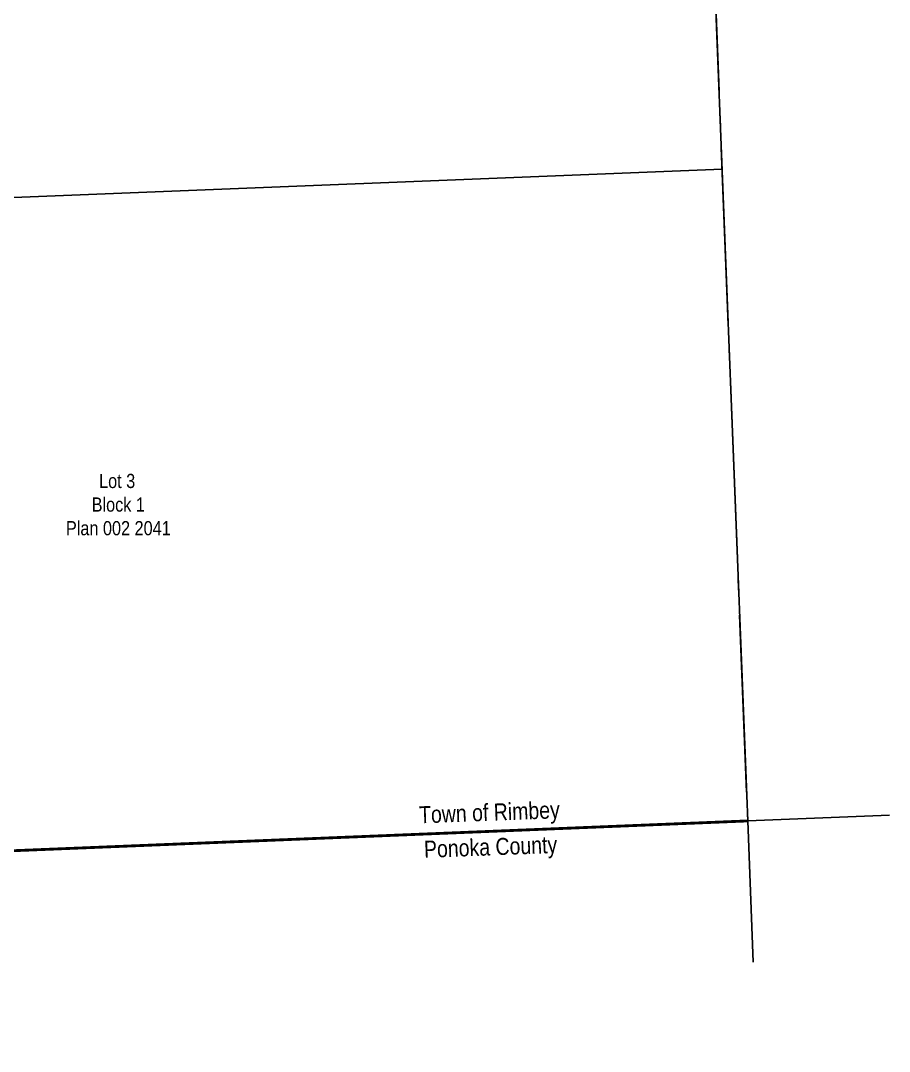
# Model space of a CAD drawing. Extents: x 675519 to 688669, y 5804595 to 5836613.
# Drawn here: x 686994 to 687607, y 5834010 to 5834738 of the extents above; entities that cross this region are included whole.
import ezdxf

# ---------------------------------------------------------------- set-up
doc = ezdxf.new("R2010")
doc.units = 0
doc.header["$LTSCALE"] = 5
doc.linetypes.add('BORDER2', pattern=[22.225, 6.35, -3.175, 6.35, -3.175, 0, -3.175])
doc.linetypes.add('foc-QUARTERLINE', pattern=[33, 25, -3, 2, -3])
doc.layers.add('AS-COUNTY', color=7, linetype='BORDER2', lineweight=60, true_color=0xcc33ff)
for name, color, linetype in [('AS-POWER', 104, 'foc-POWER'), ('L-33', 7, 'Continuous'), ('L-SEC', 7, 'Continuous'), ('L-SECQ', 8, 'foc-QUARTERLINE'), ('L-TITLEDB', 4, 'Continuous'), ('L-TITLEDB-T', 4, 'Continuous')]:
    doc.layers.add(name, color=color, linetype=linetype)
doc.styles.add('240', font='ARIALN.TTF', dxfattribs={"height": 30})
doc.styles.add('80L', font='ARIALN.TTF', dxfattribs={"height": 10})
doc.styles.add('foc-LtypeFont', font='ARIALN.TTF', dxfattribs={"height": 7.35})
doc.linetypes.add('foc-POWER', pattern='A,6,-1,["P",foc-LtypeFont,S=0.2,R=0,X=-0.625,Y=-0.75],-1.24,4', length=12.24)
doc.linetypes.add('foc-POWER-NOLINE', pattern='A,0,-4,["P",foc-LtypeFont,S=0.2,R=0,X=-0.625,Y=-0.75],-8.24', length=12.24)

msp = doc.modelspace()

# ---------------------------------------------------------------- linework, layer by layer
at = {"layer": 'AS-COUNTY', "const_width": 2, "flags": 128}
msp.add_lwpolyline([(685886.302, 5834011.38), (685882.576, 5834109.94), (686684.825, 5834139.621), (687506.921, 5834172.978)], dxfattribs=at)
at = {"layer": 'AS-POWER', "linetype": 'foc-POWER-NOLINE', "flags": 128}
msp.add_lwpolyline([(686710.18, 5834140.682), (687506.921, 5834172.978), (687506.921, 5834172.978)], dxfattribs=at)
at = {"layer": 'L-SEC'}
msp.add_line((687606.827, 5834177.028), (687506.921, 5834172.978), dxfattribs=at)
at = {"layer": 'L-SEC', "flags": 128}
msp.add_lwpolyline([(687506.921, 5834172.978), (686704.923, 5834140.438)], dxfattribs=at)
at = {"layer": 'L-SECQ', "flags": 128}
for points in [[(687475.347, 5834977.596), (687506.921, 5834172.978)], [(687506.921, 5834172.978), (687510.711, 5834073.44)]]:
    msp.add_lwpolyline(points, dxfattribs=at)
at = {"layer": 'L-TITLEDB'}
msp.add_line((686692.319, 5834600.89), (687488.932, 5834632.786), dxfattribs=at)
at = {"layer": 'L-TITLEDB', "flags": 128}
msp.add_lwpolyline([(687475.347, 5834977.596), (687506.921, 5834172.978)], dxfattribs=at)

# ---------------------------------------------------------------- texts
at = {"layer": 'L-33', "color": 200, "linetype": 'Continuous', "true_color": 0xcc33ff, "char_height": 12, "attachment_point": 5, "rotation": 2.118819, "style": '240'}
for s, insert in [('Town of Rimbey', (687324.793, 5834177.272)), ('Ponoka County', (687325.624, 5834152.857))]:
    msp.add_mtext_dynamic_manual_height_columns(s, width=200.50254, gutter_width=45, heights=[0], dxfattribs=dict(at, insert=insert))
at = {"layer": 'L-TITLEDB-T', "insert": (687025.59, 5834417.852), "char_height": 10, "attachment_point": 1, "style": '80L'}
msp.add_mtext_dynamic_manual_height_columns('\\pi23.877;Lot 3\\P\\pi18.635;Block 1\\P\\pi0.48997;Plan 002 2041', width=71.87353, gutter_width=50, heights=[0], dxfattribs=at)

doc.saveas('drawing.dxf')
